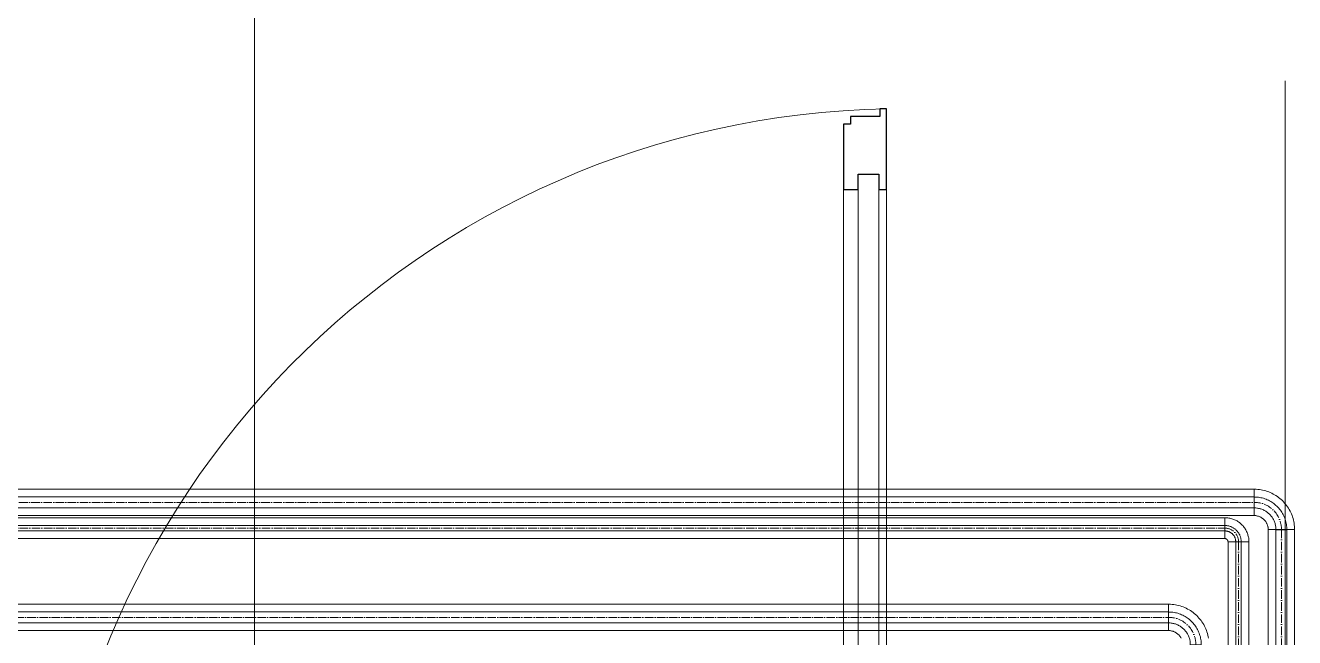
# Model space of a CAD drawing. Header units: millimetres. Extents: x -88595 to 880822, y -1054509 to -148035.
# Drawn here: x 193796 to 195274, y -276152 to -275439 of the extents above; entities that cross this region are included whole.
import ezdxf

# ---------------------------------------------------------------- set-up
doc = ezdxf.new("R2010")
doc.units = ezdxf.units.MM
for name, pattern in [('$0$ADSK_Осевая', [14, 10, -2, 0, -2]), ('$1$ADSK_Осевая', [14, 10, -2, 0, -2]), ('ADSK_Линия сетки', [25, 20, -2.5, 0, -2.5])]:
    doc.linetypes.add(name, pattern=pattern)
for name, color, linetype, lineweight in [('Двери', 7, 'Continuous', 9), ('Изоляция', 7, 'Continuous', 18), ('Оборудование', 7, 'Continuous', 18), ('Оси', 7, 'Continuous', 9), ('Трубопровод', 7, 'Continuous', 18), ('Трубопроводы', 7, 'Continuous', 18)]:
    doc.layers.add(name, color=color, linetype=linetype, lineweight=lineweight)
doc.layers.add('Двери открывание', color=7, linetype='Continuous', lineweight=9, true_color=0xc0c0c0)

# ---------------------------------------------------------------- blocks, each defined once
blk = doc.blocks.new('$0$ADSK_МедьПайка_Отвод-гнутая труба - Отвод _гнутая труба_-V36-В_Координация_1 этаж ОВ3')
at = {"layer": 'Трубопроводы', "color": 134, "true_color": 0x00a6a6}
for p, q in [((6.3, 31.7), (-6.4, 31.7)), ((6.3, 31.7), (-6.4, 31.7)), ((-31.8, 6.3), (-31.8, -6.4)), ((-31.8, 6.3), (-31.8, -6.4))]:
    blk.add_line(p, q, dxfattribs=at)
at = {"layer": 'Трубопроводы', "color": 134, "true_color": 0x00a6a6, "flags": 128}
for points in [[(-31.8, -6.4), (-30.2, -6.3), (-28.7, -6.2), (-27.2, -6.1), (-25.7, -5.9), (-24.2, -5.6), (-22.7, -5.3), (-21.2, -4.9), (-19.8, -4.4), (-18.3, -3.9), (-16.9, -3.3), (-15.5, -2.7), (-14.2, -2), (-12.8, -1.3), (-11.5, -0.5), (-10.2, 0.3), (-9, 1.2), (-7.8, 2.1), (-6.6, 3.1), (-5.5, 4.1), (-4.4, 5.2), (-3.4, 6.3), (-2.4, 7.5), (-1.4, 8.7), (-0.5, 9.9), (0.3, 11.2), (1.1, 12.5), (1.9, 13.8), (2.5, 15.2), (3.2, 16.5), (3.8, 17.9), (4.3, 19.4), (4.8, 20.8), (5.2, 22.3), (5.5, 23.8), (5.8, 25.3), (6, 26.8), (6.2, 28.3), (6.3, 29.8), (6.3, 31.3), (6.3, 31.7)], [(-6.4, 31.7), (-6.4, 30.7), (-6.4, 29.7), (-6.5, 28.7), (-6.7, 27.7), (-6.9, 26.7), (-7.1, 25.7), (-7.3, 24.7), (-7.6, 23.8), (-8, 22.8), (-8.4, 21.9), (-8.8, 20.9), (-9.2, 20), (-9.7, 19.1), (-10.2, 18.3), (-10.8, 17.4), (-11.4, 16.6), (-12, 15.8), (-12.7, 15), (-13.3, 14.3), (-14.1, 13.5), (-14.8, 12.8), (-15.6, 12.2), (-16.4, 11.5), (-17.2, 10.9), (-18, 10.4), (-18.9, 9.8), (-19.8, 9.3), (-20.7, 8.9), (-21.6, 8.5), (-22.5, 8.1), (-23.5, 7.7), (-24.5, 7.4), (-25.4, 7.1), (-26.4, 6.9), (-27.4, 6.7), (-28.4, 6.6), (-29.4, 6.5), (-30.5, 6.4), (-31.5, 6.4), (-31.8, 6.3)]]:
    blk.add_lwpolyline(points, dxfattribs=at)
blk = doc.blocks.new('$0$ADSK_МедьПайка_Отвод-гнутая труба - Отвод _гнутая труба_-V38-В_Координация_1 этаж ОВ3')
at = {"layer": 'Трубопроводы', "color": 190, "true_color": 0x8000ff}
for p, q in [((3.2, 15.9), (-3.2, 15.9)), ((3.2, 15.9), (-3.2, 15.9)), ((-15.9, 3.2), (-15.9, -3.2)), ((-15.9, 3.2), (-15.9, -3.2))]:
    blk.add_line(p, q, dxfattribs=at)
at = {"layer": 'Трубопроводы', "color": 190, "true_color": 0x8000ff, "flags": 128}
for points in [[(-15.9, -3.2), (-15.1, -3.2), (-14.4, -3.1), (-13.6, -3), (-12.8, -2.9), (-12.1, -2.8), (-11.3, -2.6), (-10.6, -2.4), (-9.9, -2.2), (-9.2, -2), (-8.5, -1.7), (-7.8, -1.4), (-7.1, -1), (-6.4, -0.7), (-5.8, -0.3), (-5.1, 0.2), (-4.5, 0.6), (-3.9, 1.1), (-3.3, 1.6), (-2.8, 2.1), (-2.2, 2.6), (-1.7, 3.2), (-1.2, 3.7), (-0.7, 4.3), (-0.3, 4.9), (0.2, 5.6), (0.6, 6.2), (0.9, 6.9), (1.3, 7.6), (1.6, 8.3), (1.9, 9), (2.1, 9.7), (2.4, 10.4), (2.6, 11.1), (2.8, 11.9), (2.9, 12.6), (3, 13.4), (3.1, 14.1), (3.2, 14.9), (3.2, 15.7), (3.2, 15.9)], [(-3.2, 15.9), (-3.2, 15.4), (-3.2, 14.9), (-3.3, 14.4), (-3.3, 13.9), (-3.4, 13.4), (-3.5, 12.9), (-3.7, 12.4), (-3.8, 11.9), (-4, 11.4), (-4.2, 10.9), (-4.4, 10.5), (-4.6, 10), (-4.9, 9.6), (-5.1, 9.1), (-5.4, 8.7), (-5.7, 8.3), (-6, 7.9), (-6.3, 7.5), (-6.7, 7.1), (-7, 6.8), (-7.4, 6.4), (-7.8, 6.1), (-8.2, 5.8), (-8.6, 5.5), (-9, 5.2), (-9.4, 4.9), (-9.9, 4.7), (-10.3, 4.4), (-10.8, 4.2), (-11.3, 4), (-11.8, 3.9), (-12.2, 3.7), (-12.7, 3.6), (-13.2, 3.5), (-13.7, 3.4), (-14.2, 3.3), (-14.7, 3.2), (-15.2, 3.2), (-15.7, 3.2), (-15.9, 3.2)]]:
    blk.add_lwpolyline(points, dxfattribs=at)
blk = doc.blocks.new('1 этаж')
at = {"layer": 'Двери', "lineweight": 30}
for p, q in [((230928.7, 652778.6), (230920.7, 652778.6)), ((230920.7, 652778.6), (230920.7, 652769.6)), ((230928.7, 652684.6), (230928.7, 652778.6)), ((230886.7, 652760.6), (230878.7, 652760.6)), ((230878.7, 652760.6), (230878.7, 652684.6)), ((230920.7, 652769.6), (230886.7, 652769.6)), ((230886.7, 652769.6), (230886.7, 652760.6)), ((230895.7, 652684.6), (230895.7, 652702.6)), ((230895.7, 652702.6), (230919.7, 652702.6)), ((230919.7, 652702.6), (230919.7, 652684.6)), ((230878.7, 652684.6), (230895.7, 652684.6)), ((230919.7, 652684.6), (230928.7, 652684.6))]:
    blk.add_line(p, q, dxfattribs=at)
at = {"layer": 'Двери'}
for p, q in [((230895.7, 651856.6), (230895.7, 652702.6)), ((230895.7, 652702.6), (230919.7, 652702.6)), ((230919.7, 652702.6), (230919.7, 651856.6)), ((230878.7, 652684.6), (230878.7, 651874.6)), ((230928.7, 651874.6), (230928.7, 652684.6))]:
    blk.add_line(p, q, dxfattribs=at)
at = {"layer": 'Двери открывание'}
blk.add_arc((230946.7, 651780.6), 998, 91.0334, 180, dxfattribs=at)
at = {"layer": 'Оси', "linetype": 'ADSK_Линия сетки', "ltscale": 100}
for p, q in [((231392.7, 697813.2), (231392.7, 631836.5)), ((230192.7, 662962.6), (230192.7, 631836.5))]:
    blk.add_line(p, q, dxfattribs=at)

msp = doc.modelspace()

# ---------------------------------------------------------------- linework, layer by layer
at = {"layer": 'Изоляция', "color": 134, "true_color": 0x00a6a6}
for p, q in [((195227.3, -275979.1), (188995, -275979.1)), ((195227.3, -276009.8), (195227.3, -275979.1)), ((188995, -276009.8), (195227.3, -276009.8)), ((195243.7, -276026.2), (195243.7, -276879)), ((195274.4, -276026.2), (195243.7, -276026.2)), ((195274.4, -276879), (195274.4, -276026.2)), ((195127.6, -276113.1), (187016.4, -276113.1)), ((195127.6, -276143.8), (195127.6, -276113.1)), ((187016.4, -276143.8), (195127.6, -276143.8))]:
    msp.add_line(p, q, dxfattribs=at)
at = {"layer": 'Изоляция', "color": 190, "true_color": 0x8000ff}
for p, q in [((195193.2, -276012.3), (188939.1, -276012.3)), ((195193.2, -276036.6), (195193.2, -276012.3)), ((188939.1, -276036.6), (195193.2, -276036.6)), ((195196.9, -276040.3), (195196.9, -276894.9)), ((195221.2, -276040.3), (195196.9, -276040.3)), ((195221.2, -276894.9), (195221.2, -276040.3))]:
    msp.add_line(p, q, dxfattribs=at)
at = {"layer": 'Изоляция', "color": 134, "true_color": 0x00a6a6, "flags": 128}
for points in [[(195274.4, -276026.2), (195274.4, -276024.3), (195274.2, -276022.5), (195274, -276020.6), (195273.8, -276018.7), (195273.4, -276016.9), (195273, -276015), (195272.6, -276013.2), (195272, -276011.4), (195271.4, -276009.6), (195270.7, -276007.9), (195269.9, -276006.2), (195269.1, -276004.5), (195268.2, -276002.8), (195267.2, -276001.2), (195266.2, -275999.6), (195265.1, -275998.1), (195263.9, -275996.6), (195262.7, -275995.2), (195261.4, -275993.8), (195260.1, -275992.4), (195258.7, -275991.1), (195257.3, -275989.9), (195255.8, -275988.7), (195254.3, -275987.6), (195252.7, -275986.6), (195251.1, -275985.6), (195249.5, -275984.7), (195247.8, -275983.8), (195246.1, -275983), (195244.4, -275982.3), (195242.6, -275981.7), (195240.8, -275981.1), (195239, -275980.6), (195237.1, -275980.2), (195235.3, -275979.8), (195233.4, -275979.5), (195231.6, -275979.3), (195229.7, -275979.2), (195227.8, -275979.1), (195227.3, -275979.1)], [(195227.3, -276009.8), (195227.9, -276009.8), (195228.6, -276009.9), (195229.3, -276009.9), (195229.9, -276010), (195230.5, -276010.1), (195231.2, -276010.3), (195231.8, -276010.5), (195232.4, -276010.6), (195233.1, -276010.9), (195233.7, -276011.1), (195234.3, -276011.4), (195234.9, -276011.7), (195235.4, -276012), (195236, -276012.3), (195236.5, -276012.7), (195237.1, -276013.1), (195237.6, -276013.5), (195238.1, -276013.9), (195238.6, -276014.3), (195239.1, -276014.8), (195239.5, -276015.3), (195239.9, -276015.8), (195240.3, -276016.3), (195240.7, -276016.8), (195241.1, -276017.4), (195241.4, -276017.9), (195241.8, -276018.5), (195242.1, -276019.1), (195242.3, -276019.7), (195242.6, -276020.3), (195242.8, -276020.9), (195243, -276021.5), (195243.2, -276022.1), (195243.3, -276022.8), (195243.5, -276023.4), (195243.5, -276024.1), (195243.6, -276024.7), (195243.7, -276025.4), (195243.7, -276026), (195243.7, -276026.2)], [(195174.1, -276152.7), (195173.8, -276150.9), (195173.3, -276149), (195172.9, -276147.2), (195172.3, -276145.4), (195171.7, -276143.6), (195171, -276141.9), (195170.2, -276140.2), (195169.4, -276138.5), (195168.5, -276136.8), (195167.5, -276135.2), (195166.5, -276133.6), (195165.4, -276132.1), (195164.2, -276130.6), (195163, -276129.2), (195161.7, -276127.8), (195160.4, -276126.4), (195159, -276125.1), (195157.6, -276123.9), (195156.1, -276122.7), (195154.6, -276121.6), (195153, -276120.6), (195151.4, -276119.6), (195149.8, -276118.7), (195148.1, -276117.8), (195146.4, -276117), (195144.7, -276116.3), (195142.9, -276115.7), (195141.1, -276115.1), (195139.3, -276114.6), (195137.4, -276114.2), (195135.6, -276113.8), (195133.7, -276113.5), (195131.9, -276113.3), (195130, -276113.2), (195128.1, -276113.1), (195127.6, -276113.1)], [(195127.6, -276143.8), (195128.2, -276143.8), (195128.9, -276143.9), (195129.6, -276143.9), (195130.2, -276144), (195130.8, -276144.1), (195131.5, -276144.3), (195132.1, -276144.5), (195132.8, -276144.6), (195133.4, -276144.9), (195134, -276145.1), (195134.6, -276145.4), (195135.2, -276145.7), (195135.7, -276146), (195136.3, -276146.3), (195136.9, -276146.7), (195137.4, -276147.1), (195137.9, -276147.5), (195138.4, -276147.9), (195138.9, -276148.3), (195139.4, -276148.8), (195139.8, -276149.3), (195140.2, -276149.8), (195140.6, -276150.3), (195141, -276150.8), (195141.4, -276151.4), (195141.7, -276151.9), (195142.1, -276152.5)]]:
    msp.add_lwpolyline(points, dxfattribs=at)
at = {"layer": 'Изоляция', "color": 190, "true_color": 0x8000ff, "flags": 128}
for points in [[(195221.2, -276040.3), (195221.2, -276039.2), (195221.1, -276038.1), (195221, -276037), (195220.9, -276035.9), (195220.7, -276034.8), (195220.4, -276033.7), (195220.1, -276032.6), (195219.8, -276031.5), (195219.4, -276030.5), (195219, -276029.4), (195218.5, -276028.4), (195218, -276027.4), (195217.5, -276026.4), (195216.9, -276025.4), (195216.3, -276024.5), (195215.7, -276023.6), (195215, -276022.7), (195214.3, -276021.8), (195213.5, -276021), (195212.7, -276020.2), (195211.9, -276019.5), (195211, -276018.7), (195210.2, -276018), (195209.3, -276017.4), (195208.3, -276016.7), (195207.4, -276016.1), (195206.4, -276015.6), (195205.4, -276015.1), (195204.4, -276014.6), (195203.3, -276014.2), (195202.3, -276013.8), (195201.2, -276013.5), (195200.1, -276013.2), (195199, -276012.9), (195197.9, -276012.7), (195196.8, -276012.5), (195195.7, -276012.4), (195194.6, -276012.3), (195193.5, -276012.3), (195193.2, -276012.3)], [(195193.2, -276036.6), (195193.3, -276036.6), (195193.5, -276036.7), (195193.6, -276036.7), (195193.8, -276036.7), (195193.9, -276036.7), (195194, -276036.7), (195194.2, -276036.8), (195194.3, -276036.8), (195194.5, -276036.9), (195194.6, -276036.9), (195194.7, -276037), (195194.9, -276037.1), (195195, -276037.1), (195195.1, -276037.2), (195195.3, -276037.3), (195195.4, -276037.4), (195195.5, -276037.5), (195195.6, -276037.6), (195195.7, -276037.7), (195195.8, -276037.8), (195195.9, -276037.9), (195196, -276038), (195196.1, -276038.1), (195196.2, -276038.2), (195196.3, -276038.3), (195196.4, -276038.5), (195196.4, -276038.6), (195196.5, -276038.7), (195196.6, -276038.9), (195196.6, -276039), (195196.7, -276039.1), (195196.7, -276039.3), (195196.7, -276039.4), (195196.8, -276039.6), (195196.8, -276039.7), (195196.8, -276039.9), (195196.8, -276040), (195196.9, -276040.2), (195196.9, -276040.3), (195196.9, -276040.3)]]:
    msp.add_lwpolyline(points, dxfattribs=at)
at = {"layer": 'Трубопровод', "color": 134, "true_color": 0x00a6a6}
for p, q in [((195227.3, -275988.1), (188995, -275988.1)), ((188995, -276000.8), (195227.3, -276000.8)), ((195252.7, -276026.2), (195252.7, -276879)), ((195265.4, -276879), (195265.4, -276026.2)), ((195127.6, -276122.1), (187016.4, -276122.1)), ((187016.4, -276134.8), (195127.6, -276134.8))]:
    msp.add_line(p, q, dxfattribs=at)
at = {"layer": 'Трубопровод', "color": 134, "linetype": '$0$ADSK_Осевая', "true_color": 0x00a6a6}
for p, q in [((188995, -275994.5), (195227.3, -275994.5)), ((188995, -275994.5), (195227.3, -275994.5)), ((195259, -276026.2), (195259, -276879)), ((195259, -276026.2), (195259, -276879)), ((187016.4, -276128.5), (195127.6, -276128.5)), ((187016.4, -276128.5), (195127.6, -276128.5))]:
    msp.add_line(p, q, dxfattribs=at)
at = {"layer": 'Трубопровод', "color": 190, "true_color": 0x8000ff}
for p, q in [((195193.2, -276021.3), (188939.1, -276021.3)), ((188939.1, -276027.6), (195193.2, -276027.6)), ((195205.9, -276040.3), (195205.9, -276894.9)), ((195212.2, -276894.9), (195212.2, -276040.3))]:
    msp.add_line(p, q, dxfattribs=at)
at = {"layer": 'Трубопровод', "color": 190, "linetype": '$0$ADSK_Осевая', "true_color": 0x8000ff}
for p, q in [((188939.1, -276024.5), (195193.2, -276024.5)), ((188939.1, -276024.5), (195193.2, -276024.5)), ((195209, -276040.3), (195209, -276894.9)), ((195209, -276040.3), (195209, -276894.9))]:
    msp.add_line(p, q, dxfattribs=at)
at = {"layer": 'Трубопроводы', "color": 134, "linetype": '$1$ADSK_Осевая', "true_color": 0x00a6a6}
for centre in [(195227.3, -276026.2), (195127.6, -276160.2)]:
    msp.add_arc(centre, 31.8, 0, 90, dxfattribs=at)
at = {"layer": 'Трубопроводы', "color": 190, "linetype": '$1$ADSK_Осевая', "true_color": 0x8000ff}
msp.add_arc((195193.2, -276040.3), 15.9, 0, 90, dxfattribs=at)

# ---------------------------------------------------------------- block references
at = {"layer": 'Оборудование', "color": 5, "true_color": 0x0000ff}
msp.add_blockref('1 этаж', (-36129.5, -928314.5), dxfattribs=at)
at = {"layer": 'Трубопроводы', "color": 134, "true_color": 0x00a6a6, "rotation": 90}
for p in [(195259, -275994.5), (195159.3, -276128.5)]:
    msp.add_blockref('$0$ADSK_МедьПайка_Отвод-гнутая труба - Отвод _гнутая труба_-V36-В_Координация_1 этаж ОВ3', p, dxfattribs=at)
at = {"layer": 'Трубопроводы', "color": 190, "true_color": 0x8000ff, "rotation": 90}
msp.add_blockref('$0$ADSK_МедьПайка_Отвод-гнутая труба - Отвод _гнутая труба_-V38-В_Координация_1 этаж ОВ3', (195209, -276024.5), dxfattribs=at)

doc.saveas('drawing.dxf')
